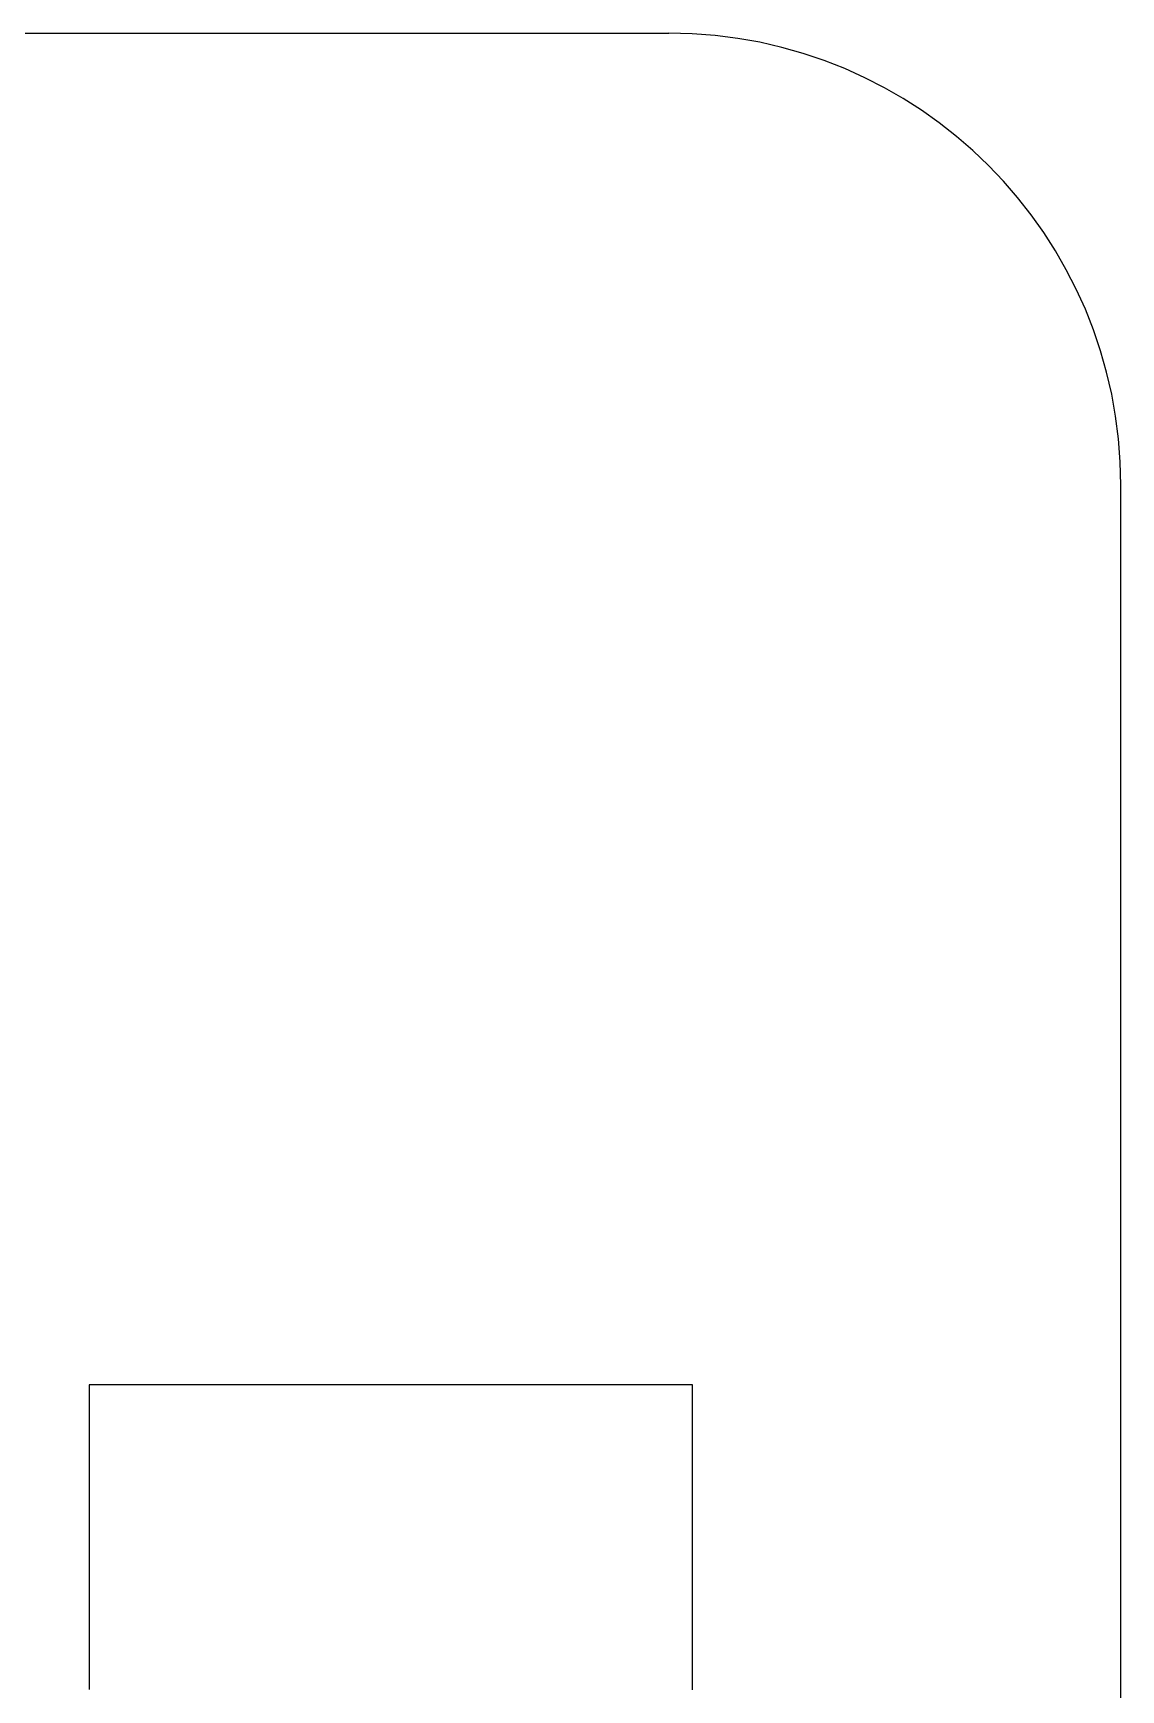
# Model space of a CAD drawing. Extents: x 225694 to 1397201, y -46174 to 794826.
# Drawn here: x 700254 to 709881, y 600194 to 614855 of the extents above; entities that cross this region are included whole.
import ezdxf

# ---------------------------------------------------------------- set-up
doc = ezdxf.new("R2010")
doc.units = 0
doc.header["$LTSCALE"] = 0.5
doc.header["$MEASUREMENT"] = 0
doc.layers.add('WIN', color=4, linetype='Continuous')
doc.layers.add('路', color=40, linetype='Continuous')

msp = doc.modelspace()

# ---------------------------------------------------------------- linework, layer by layer
at = {"layer": 'WIN', "color": 7}
msp.add_lwpolyline([(706089.4516663927, 600194.1687685985), (706089.4516663927, 602892.8594810504), (700749.4516330141, 602892.8594810504), (700749.4516330141, 600197.4978668231)], dxfattribs=at)
at = {"layer": '路', "color": 7, "linetype": 'Continuous'}
for p, q in [((681658.4802217189, 614855.1687270373), (705880.7396602737, 614855.1687270374)), ((709880.7396602737, 511547.7313497267), (709880.7396602737, 610855.1687270374))]:
    msp.add_line(p, q, dxfattribs=at)
msp.add_arc((705880.7396602737, 610855.1687270374), 4000, 0, 90, dxfattribs=at)

doc.saveas('drawing.dxf')
